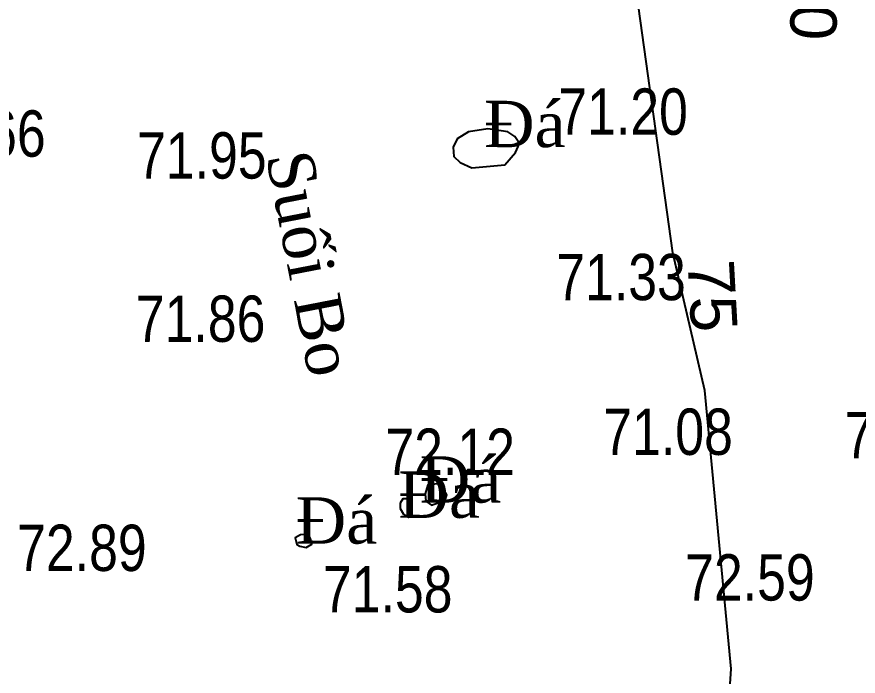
# Model space of a CAD drawing. Header units: metres. Extents: x 429565 to 431255, y 2472510 to 2473324.
# Drawn here: x 429688 to 429751.6, y 2473078 to 2473127.8 of the extents above; entities that cross this region are included whole.
import ezdxf
from ezdxf.enums import TextEntityAlignment as Align

# ---------------------------------------------------------------- set-up
doc = ezdxf.new("R2010")
doc.units = ezdxf.units.M
for name, color, linetype in [('Docao', 7, 'Continuous'), ('Ghichu', 7, 'Continuous'), ('hanh nha', 6, 'Continuous'), ('MHBS_DongMuc', 3, 'Continuous'), ('thuyhe', 4, 'Continuous')]:
    doc.layers.add(name, color=color, linetype=linetype)
doc.styles.add('ghichu', font='times.ttf', dxfattribs={"height": 1.5})
doc.styles.get("Standard").update_dxf_attribs({"font": 'arial.ttf'})
doc.linetypes.add('DUONG_MEP_NUOC', pattern='A,0.2,[130,ltypeshp.shx,S=0.15,R=0,X=0,Y=0.15],0.05,[130,ltypeshp.shx,S=0.15,R=0,X=0,Y=0.15],1', length=1.25)

# ---------------------------------------------------------------- blocks, each defined once
blk = doc.blocks.new('A$Ce915ad33')
at = {"layer": 'Ghichu', "color": 8}
blk.add_lwpolyline([(429706.753, 2473117.477, 0, 0, 0), (429706.086, 2473120.92, 2, 0, 0), (429705.418, 2473124.364, 0, 0, 0)], format="xyseb", dxfattribs=at)
at = {"layer": 'thuyhe', "color": 5, "linetype": 'DUONG_MEP_NUOC', "ltscale": 3}
blk.add_lwpolyline([(429754.402, 2473013.949), (429750.407, 2473018.368), (429746.841, 2473027.206), (429744.986, 2473032.48), (429742.703, 2473035.473), (429739.992, 2473037.754), (429737.567, 2473039.749), (429734.571, 2473044.025), (429734.428, 2473046.734), (429736.424, 2473054.626), (429738.279, 2473059.472), (429739.848, 2473063.748), (429741.418, 2473070.305), (429741.988, 2473078.573), (429739.991, 2473099.589), (429737.566, 2473109.995), (429734.988, 2473128.593)], dxfattribs=at)
at = {"layer": 'thuyhe', "color": 8}
for points in [[(429725.108, 2473119.127), (429723.597, 2473119.359), (429722.143, 2473119.127), (429721.271, 2473118.604), (429720.98, 2473117.965), (429721.039, 2473117.268), (429721.504, 2473116.803), (429722.376, 2473116.397), (429724.876, 2473116.629), (429725.69, 2473117.558), (429725.981, 2473118.255), (429725.632, 2473118.778)], [(429720.209, 2473092.231), (429719.865, 2473092.546), (429719.062, 2473092.46), (429718.862, 2473091.772), (429718.919, 2473091.228), (429719.349, 2473090.913), (429720.381, 2473091.314), (429720.496, 2473091.715)], [(429717.715, 2473090.913), (429717.658, 2473091.4), (429717.17, 2473091.4), (429716.97, 2473091.085), (429716.97, 2473090.684), (429717.228, 2473090.254), (429717.6, 2473089.997), (429717.858, 2473090.226)], [(429710.054, 2473088.704), (429709.452, 2473088.675), (429709.05, 2473088.446), (429709.165, 2473087.959), (429709.394, 2473087.816), (429709.882, 2473087.73), (429710.312, 2473087.988), (429710.197, 2473088.417)]]:
    blk.add_lwpolyline(points, close=True, dxfattribs=at)
at = {"layer": 'Docao', "color": 8, "width": 0.8}
for s, p in [('71.20', (429728.917, 2473118.906)), ('71.66', (429680.412, 2473117.25)), ('71.95', (429697.1, 2473115.596)), ('71.33', (429728.764, 2473106.41)), ('71.86', (429697.008, 2473103.261)), ('71.08', (429732.317, 2473094.724)), ('79.79', (429750.55, 2473094.47)), ('72.12', (429715.858, 2473093.213)), ('72.89', (429688.041, 2473085.953)), ('72.59', (429738.499, 2473083.718)), ('71.58', (429711.14, 2473082.823))]:
    blk.add_text(s, height=3.5, dxfattribs=at).set_placement(p)
at = {"layer": 'Ghichu', "color": 8, "style": 'ghichu'}
for p in [(429723.31, 2473117.973), (429718.457, 2473091.119), (429716.845, 2473089.969), (429709.083, 2473088.021)]:
    blk.add_text('Đá', height=3.5, dxfattribs=at).set_placement(p)
blk.add_text('Suối Bo', height=3.5, rotation=280.96763, dxfattribs=at).set_placement((429706.833, 2473117.298))
at = {"layer": 'MHBS_DongMuc', "color": 8}
for s, rotation, p in [('80', 268.34296, (429748.235, 2473128.768, 80)), ('75', 273.18699, (429740.551, 2473106.737, 75))]:
    blk.add_text(s, height=3.5, rotation=rotation, dxfattribs=at).set_placement(p, align=Align.MIDDLE)

msp = doc.modelspace()

# ---------------------------------------------------------------- block references
at = {"layer": 'hanh nha'}
msp.add_blockref('A$Ce915ad33', (0, 0), dxfattribs=at)

doc.saveas('drawing.dxf')
